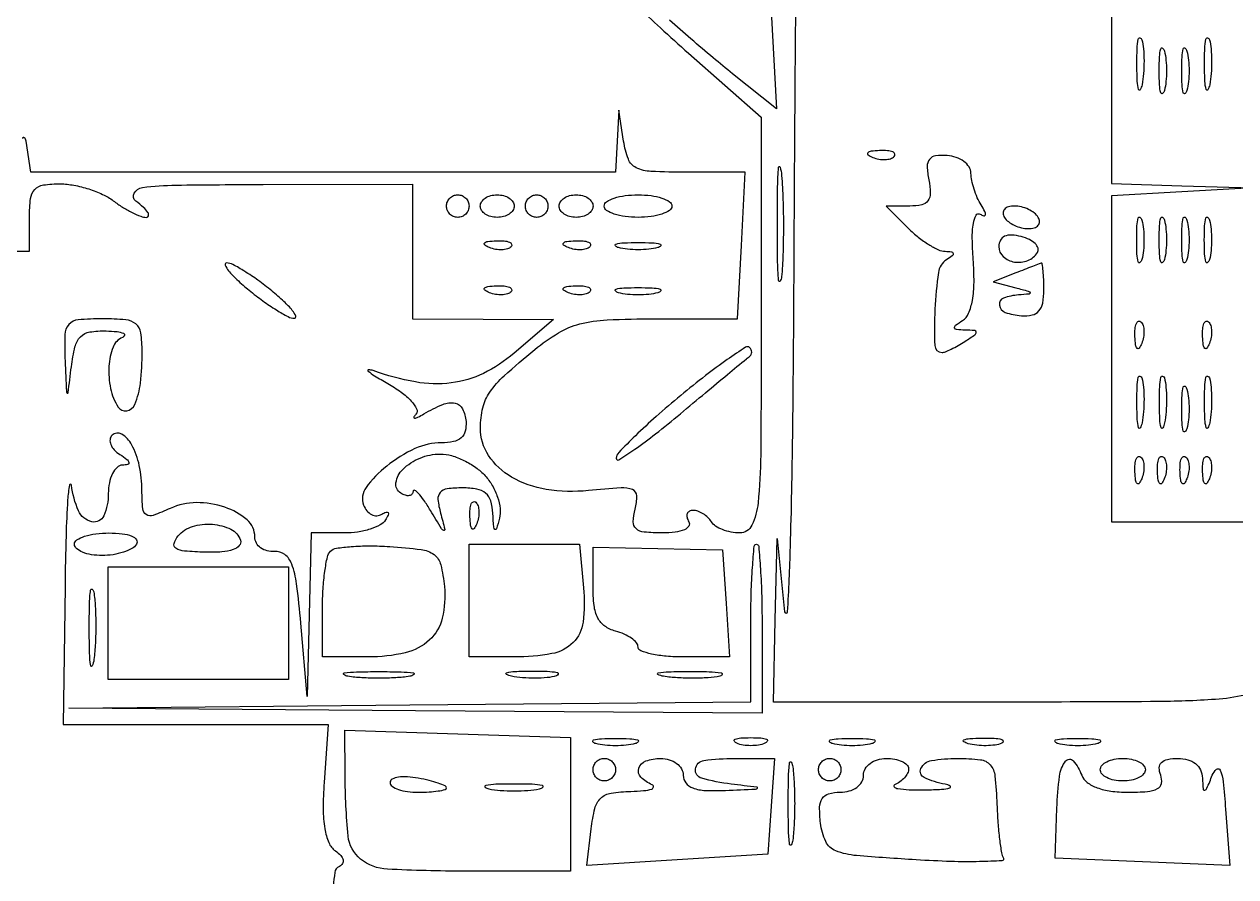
# Model space of a CAD drawing. Extents: x 23 to 255, y 40 to 184.
# Drawn here: x 40.65 to 49.75, y 162.47 to 168.87 of the extents above; entities that cross this region are included whole.
import ezdxf

# ---------------------------------------------------------------- set-up
doc = ezdxf.new("R2010")
doc.units = 0
doc.header["$MEASUREMENT"] = 0

msp = doc.modelspace()

# ---------------------------------------------------------------- linework, layer by layer
for points in [[(207.919475, 175.632891, 0.000007), (191.762556, 175.634099, 0.00002)], [(173.0434, 175.634494, 0.000013), (151.49745, 175.633531)], [(49.932728, 162.472053, 0.000008), (49.952466, 164.319505, 0.000321), (49.97291, 166.358783, 0.000194), (49.994663, 168.777), (50.048921, 175.0797), (50.06606, 167.4516, -0.000547), (50.070594, 163.518264, -0.002902), (50.058222, 161.365297, -0.000864)], [(49.8425, 163.844765, -0.045583), (49.62168, 163.807704, -0.017073), (49.173091, 163.789285, -0.001724), (48.104151, 163.7856), (46.2762, 163.7856), (46.290802, 164.39895), (46.305404, 165.0123), (46.3608, 164.4624, 0.923844), (46.383098, 164.462874, 0.007272), (46.404213, 164.95004, 0.004149), (46.421338, 165.786404, 0.00182), (46.430798, 166.89465, -0.000804), (46.443425, 168.83568, -0.013361), (46.465916, 169.481056, -0.040902)], [(45.252473, 169.015416, 0.010151), (45.429156, 168.844913, 0.006699), (45.63877, 168.655849), (46.185741, 168.175636), (46.185254, 166.615118, -0.001814), (46.181417, 165.640987, -0.023858), (46.161502, 165.28108, -0.083568), (46.114899, 165.112515, -0.291433), (46.023977, 165.0546, -0.047825), (45.958592, 165.060868, -0.046733), (45.895059, 165.079451, -0.050603), (45.842491, 165.106757, -0.109694), (45.8109, 165.1392, 0.064269), (45.784627, 165.171562, 0.051777), (45.749122, 165.198949, 0.053414), (45.710242, 165.217579, 0.085235), (45.674014, 165.2238, 0.117858), (45.64597, 165.217096, 0.186277), (45.629624, 165.198949, 0.154201), (45.62801, 165.17155, 0.076764), (45.6417, 165.1392, -0.289861), (45.641347, 165.106157, -0.149378), (45.608434, 165.078474, -0.071655), (45.539808, 165.060243, -0.029156), (45.443113, 165.0546, -0.022837), (45.306658, 165.060836, -0.158361), (45.245969, 165.086885, -0.228885), (45.224341, 165.137867, -0.05179), (45.239012, 165.233453, 0.067679), (45.251133, 165.333458, 0.303394), (45.219315, 165.379602, 0.111876), (45.132871, 165.393125, 0.007954), (44.888461, 165.372655, -0.063672), (44.572216, 165.381419, -0.093061), (44.3103, 165.474205, -0.116244), (44.13915, 165.636063, -0.148293), (44.077895, 165.84329, -0.055786), (44.095907, 165.994585, -0.094284), (44.147567, 166.110905, -0.058337), (44.256331, 166.234287, -0.010962), (44.484941, 166.430711, -0.036732), (44.663433, 166.556652, -0.072649), (44.823043, 166.623382, -0.051588), (45.028373, 166.653965, -0.011195), (45.387172, 166.662), (46.007963, 166.662), (46.036331, 167.212077), (46.0647, 167.762155), (45.626169, 167.761977, -0.010842), (45.357262, 167.7677, -0.10367), (45.246679, 167.795886, -0.189573), (45.187721, 167.860465, -0.053773), (45.152395, 167.99445), (45.117152, 168.2271), (45.104476, 167.99445), (45.0918, 167.7618), (42.897819, 167.7618), (40.703839, 167.7618), (40.668595, 167.99445, 0.176248), (40.654246, 168.020763, 0.581497), (40.639981, 168.015864, 0.032921)], [(46.260583, 168.971191), (46.299117, 168.237032), (45.970408, 168.500921, -0.005136), (45.824554, 168.620498, -0.003288), (45.657492, 168.762236, -0.003303), (45.495638, 168.903265, -0.006165)], [(40.185, 167.1696), (40.6926, 167.1696), (40.6926, 167.4234, -0.029874), (40.700994, 167.563771, -0.158251), (40.732913, 167.632756, -0.173127), (40.797494, 167.666433, -0.037365), (40.92525, 167.674509, -0.044038), (41.026342, 167.664409, -0.030479), (41.137799, 167.636123, -0.030834), (41.242391, 167.595419, -0.053747), (41.32212, 167.547609, 0.022398), (41.3912, 167.500067, 0.023749), (41.462951, 167.459887, 0.024227), (41.527653, 167.431413, 0.091785), (41.570939, 167.4234, 0.342023), (41.586371, 167.435355, 0.210879), (41.582448, 167.459196, 0.065523), (41.548842, 167.498326, 0.02299), (41.49132, 167.545259, -0.377601), (41.478619, 167.604759, -0.23656), (41.541546, 167.647296, -0.029354), (41.792848, 167.665207, -0.002431), (42.44805, 167.670185), (43.569, 167.673253), (43.569, 167.167626), (43.569, 166.662), (44.09775, 166.659724), (44.6265, 166.657448), (44.3304, 166.403935, -0.063328), (44.099863, 166.252373, -0.083121), (43.858799, 166.180637, -0.075296), (43.589381, 166.187895, -0.042458), (43.2729, 166.272799, 0.079454), (43.238832, 166.279294, 0.702548), (43.235113, 166.269868, 0.044437), (43.283249, 166.23456, 0.0075), (43.381865, 166.176906, -0.028748), (43.483698, 166.111414, -0.049746), (43.558736, 166.044475, -0.070706), (43.598878, 165.986025, -0.309191), (43.593365, 165.946651, 0.067977), (43.578443, 165.924985, 0.566711), (43.58356, 165.916893, 0.111973), (43.607726, 165.922991, 0.015363), (43.6536, 165.948108, -0.033621), (43.794648, 166.018771, -0.145347), (43.8868, 166.028813, -0.237208), (43.943326, 165.986202, -0.096263), (43.969494, 165.890583, -0.07965), (43.963385, 165.817844, -0.154133), (43.933244, 165.768528, -0.130132), (43.875907, 165.740298, -0.04972), (43.786651, 165.7314, 0.108055), (43.586561, 165.687648, 0.060971), (43.374134, 165.556722, 0.065213), (43.218934, 165.395516, 0.256031), (43.201014, 165.263474, 0.078473), (43.225787, 165.22051, 0.106754), (43.260518, 165.192514, 0.124108), (43.299609, 165.183823, 0.132111), (43.337136, 165.195057, -0.041716), (43.369546, 165.211528, -0.356812), (43.384023, 165.207071, -0.260615), (43.385402, 165.189141, -0.030129), (43.365579, 165.152271, -0.134288), (43.325262, 165.114694, -0.044347), (43.249859, 165.083291, -0.040425), (43.156072, 165.061807, -0.03611), (43.056407, 165.0546), (42.8076, 165.0546), (42.792998, 164.44125), (42.778396, 163.8279), (42.729548, 164.3778, 0.009171), (42.69787, 164.672898, 0.056427), (42.661889, 164.8212, 0.140931), (42.609458, 164.892996, 0.186935), (42.53265, 164.91595, -0.079677), (42.4761, 164.920473, -0.097678), (42.42809, 164.9427, -0.109996), (42.396081, 164.978948, -0.126737), (42.3846, 165.023514, 0.217396), (42.325735, 165.152502, 0.09702), (42.160199, 165.247524, 0.083638), (41.945782, 165.282298, 0.105746), (41.7501, 165.239193, -0.019082), (41.621548, 165.186447, -0.232764), (41.570142, 165.191926, -0.235145), (41.543441, 165.235936, -0.019459), (41.537305, 165.373664, 0.050438), (41.517293, 165.561021, 0.072424), (41.459863, 165.717482, 0.131569), (41.385246, 165.796301, 0.347151), (41.313, 165.7878, 0.169686), (41.297952, 165.756588, 0.125728), (41.303227, 165.718351, 0.094362), (41.329099, 165.678463, 0.060905), (41.37185, 165.643496, -0.020154), (41.424419, 165.607205, -0.175945), (41.43966, 165.583837, -0.409422), (41.430413, 165.568672, -0.058507), (41.39055, 165.563495, 0.189774), (41.350159, 165.547018, 0.087009), (41.315864, 165.500452, 0.067455), (41.292595, 165.431737, 0.047987), (41.2848, 165.3507, -0.100557), (41.250929, 165.183988, -0.363594), (41.161565, 165.138318, -0.236141), (41.061255, 165.220906, -0.073818), (41.007599, 165.41415, 0.854589), (40.993549, 165.414614, 0.031761), (40.979524, 165.303906, 0.009002), (40.967467, 165.033188, 0.00336), (40.959939, 164.65275), (40.9464, 163.6164), (41.94045, 163.616453), (42.9345, 163.616505), (42.904466, 163.182786, 0.017171), (42.897507, 162.982899, 0.040913), (42.909569, 162.83489, 0.057921), (42.939482, 162.730396, 0.142141), (42.989066, 162.668693, -0.050905), (43.028767, 162.634346, -0.1264), (43.047202, 162.60095, -0.20455), (43.04295, 162.572933, -0.15524), (43.0191, 162.552489, 0.265739), (42.984469, 162.507001, 0.012423), (42.963161, 162.307473, 0.016871)]]:
    msp.add_lwpolyline(points, format="xyb")
msp.add_lwpolyline([(49.8294, 170.1306), (49.3218, 170.1306), (48.8142, 170.1306), (48.8142, 168.9039), (48.8142, 167.6772), (49.34295, 167.660899), (49.8717, 167.644599), (49.34295, 167.614562), (48.8142, 167.584526), (48.8142, 166.361863), (48.8142, 165.1392), (49.3218, 165.1392), (49.8294, 165.1392)])
for points in [[(49.043234, 168.418436, -0.082665), (49.029372, 168.381035, -0.67161), (49.016748, 168.38271, -0.053901), (49.007497, 168.444615, -0.008901), (49.004735, 168.5655, -0.009782), (49.006502, 168.687191, -0.038992), (49.014838, 168.761295, -0.417468), (49.027712, 168.769912, -0.285845), (49.041527, 168.756836, -0.041951), (49.053701, 168.686835, -0.020826), (49.05791, 168.596768, -0.020511), (49.054516, 168.502451, -0.028254)], [(49.550834, 168.418436, -0.082665), (49.536972, 168.381035, -0.67161), (49.524348, 168.38271, -0.053901), (49.515097, 168.444615, -0.008901), (49.512335, 168.5655, -0.009782), (49.514102, 168.687191, -0.038992), (49.522438, 168.761295, -0.417468), (49.535312, 168.769912, -0.285845), (49.549127, 168.756836, -0.041951), (49.561301, 168.686835, -0.020826), (49.56551, 168.596768, -0.020511), (49.562116, 168.502451, -0.028254)], [(49.210917, 168.37515, -0.161593), (49.196678, 168.353227, -0.542911), (49.183592, 168.357569, -0.052887), (49.174572, 168.417282, -0.011065), (49.172227, 168.5232, -0.011065), (49.174572, 168.629118, -0.052887), (49.183592, 168.688831, -0.542911), (49.196678, 168.693173, -0.161593), (49.210917, 168.67125, -0.039571), (49.222948, 168.603801, -0.024357), (49.226876, 168.5232, -0.024357), (49.222948, 168.442599, -0.039571)], [(49.380117, 168.37515, -0.161593), (49.365878, 168.353227, -0.542911), (49.352792, 168.357569, -0.052887), (49.343772, 168.417282, -0.011065), (49.341427, 168.5232, -0.011065), (49.343772, 168.629118, -0.052887), (49.352792, 168.688831, -0.542911), (49.365878, 168.693173, -0.161593), (49.380117, 168.67125, -0.039571), (49.392148, 168.603801, -0.024357), (49.396076, 168.5232, -0.024357), (49.392148, 168.442599, -0.039571)], [(47.021738, 167.873209, 0.051402), (47.068003, 167.860008, 0.05415), (47.115172, 167.856842, 0.060344), (47.156229, 167.863539, 0.126455), (47.183888, 167.879888, 0.296942), (47.187797, 167.898403, 0.208169), (47.172354, 167.914024, 0.077125), (47.131747, 167.923391, 0.028489), (47.07285, 167.924321, 0.018894), (47.009711, 167.919326, 0.168741), (46.985028, 167.90737, 0.470617), (46.986487, 167.891952, 0.054073)], [(47.442803, 167.704283, -0.039734), (47.453735, 167.60481, -0.165173), (47.436296, 167.547902, -0.185986), (47.389434, 167.517315, -0.052676), (47.301262, 167.508), (47.1222, 167.508), (47.2914, 167.3388, 0.027978), (47.363946, 167.273948, 0.029621), (47.441962, 167.218922, 0.030993), (47.514341, 167.180027, 0.105105), (47.56635, 167.168305, -0.028182), (47.613511, 167.165064, -0.337824), (47.625726, 167.153064, -0.270108), (47.618511, 167.135255, -0.021671), (47.575466, 167.104855, 0.219271), (47.514739, 167.00959, 0.021898), (47.489267, 166.733542, 0.02036), (47.48722, 166.460913, 0.412809), (47.541907, 166.409495, 0.089832), (47.567053, 166.414792, 0.015786), (47.611384, 166.434501, 0.016665), (47.662472, 166.461308, 0.014293), (47.7144, 166.4928, 0.007698), (47.789117, 166.542733, 0.246379), (47.799, 166.561573, 0.392993), (47.787462, 166.573985, 0.013145), (47.7144, 166.5774, -0.019028), (47.651819, 166.581063, -0.317393), (47.63689, 166.593926, -0.30335), (47.643692, 166.612905, -0.018063), (47.696471, 166.649129, 0.154236), (47.741779, 166.702991, 0.055423), (47.770047, 166.800353, 0.041464), (47.782087, 166.935347, 0.020286), (47.776125, 167.108112, -0.015642), (47.769241, 167.265254, -0.041253), (47.77711, 167.377553, -0.083485), (47.797479, 167.439222, -0.434269), (47.828275, 167.447607, 0.070591), (47.856589, 167.435212, 0.464068), (47.867786, 167.442829, 0.147628), (47.86297, 167.468054, 0.019243), (47.835457, 167.516079, -0.036638), (47.806841, 167.570316, -0.025449), (47.782337, 167.635151, -0.025763), (47.765114, 167.700165, -0.047224), (47.758936, 167.754577, 0.139537), (47.744701, 167.801262, 0.089312), (47.705742, 167.842964, 0.076819), (47.648328, 167.873434, 0.065051), (47.580991, 167.88741, 0.050607), (47.493386, 167.885098, 0.201887), (47.447907, 167.858698, 0.174252), (47.431088, 167.804594, 0.036326)], [(46.33802, 166.976697, -0.131812), (46.326439, 166.945191, -0.702197), (46.315374, 166.948229, -0.016184), (46.308021, 167.107686, -0.003584), (46.306229, 167.3811, -0.003413), (46.308259, 167.653797, -0.018965), (46.315899, 167.800045, -0.826233), (46.326764, 167.801131, -0.052772), (46.338489, 167.738097, -0.012009), (46.34834, 167.557288, -0.007758), (46.351465, 167.34762, -0.007799), (46.348138, 167.142459, -0.014578)], [(43.992, 167.508, -0.099038), (43.985541, 167.475713, -0.097945), (43.967149, 167.448251, -0.097945), (43.939687, 167.429859, -0.099038), (43.9074, 167.4234, -0.099038), (43.875113, 167.429859, -0.097945), (43.847651, 167.448251, -0.097945), (43.829259, 167.475713, -0.099038), (43.8228, 167.508, -0.099038), (43.829259, 167.540287, -0.097945), (43.847651, 167.567749, -0.097945), (43.875113, 167.586141, -0.099038), (43.9074, 167.5926, -0.099038), (43.939687, 167.586141, -0.097945), (43.967149, 167.567749, -0.097945), (43.985541, 167.540287, -0.099038)], [(44.3304, 167.508, -0.148195), (44.320623, 167.475737, -0.098894), (44.293123, 167.448251, -0.082425), (44.252014, 167.429719, -0.064853), (44.2035, 167.4234, -0.064853), (44.154986, 167.429719, -0.082425), (44.113877, 167.448251, -0.098894), (44.086377, 167.475737, -0.148195), (44.0766, 167.508, -0.148195), (44.086377, 167.540263, -0.098894), (44.113877, 167.567749, -0.082425), (44.154986, 167.586281, -0.064853), (44.2035, 167.5926, -0.064853), (44.252014, 167.586281, -0.082425), (44.293123, 167.567749, -0.098894), (44.320623, 167.540263, -0.148195)], [(44.5842, 167.508, -0.099038), (44.577741, 167.475713, -0.097945), (44.559349, 167.448251, -0.097945), (44.531887, 167.429859, -0.099038), (44.4996, 167.4234, -0.099038), (44.467313, 167.429859, -0.097945), (44.439851, 167.448251, -0.097945), (44.421459, 167.475713, -0.099038), (44.415, 167.508, -0.099038), (44.421459, 167.540287, -0.097945), (44.439851, 167.567749, -0.097945), (44.467313, 167.586141, -0.099038), (44.4996, 167.5926, -0.099038), (44.531887, 167.586141, -0.097945), (44.559349, 167.567749, -0.097945), (44.577741, 167.540287, -0.099038)], [(44.9226, 167.508, -0.148195), (44.912823, 167.475737, -0.098894), (44.885323, 167.448251, -0.082425), (44.844214, 167.429719, -0.064853), (44.7957, 167.4234, -0.064853), (44.747186, 167.429719, -0.082425), (44.706077, 167.448251, -0.098894), (44.678577, 167.475737, -0.148195), (44.6688, 167.508, -0.148195), (44.678577, 167.540263, -0.098894), (44.706077, 167.567749, -0.082425), (44.747186, 167.586281, -0.064853), (44.7957, 167.5926, -0.064853), (44.844214, 167.586281, -0.082425), (44.885323, 167.567749, -0.098894), (44.912823, 167.540263, -0.148195)], [(45.5148, 167.508, -0.254951), (45.497071, 167.475491, -0.06271), (45.440246, 167.448251, -0.048861), (45.358227, 167.429556, -0.031626), (45.261, 167.4234, -0.031626), (45.163773, 167.429556, -0.048861), (45.081754, 167.448251, -0.06271), (45.024929, 167.475491, -0.254951), (45.0072, 167.508, -0.254951), (45.024929, 167.540509, -0.06271), (45.081754, 167.567749, -0.048861), (45.163773, 167.586444, -0.031626), (45.261, 167.5926, -0.031626), (45.358227, 167.586444, -0.048861), (45.440246, 167.567749, -0.06271), (45.497071, 167.540509, -0.254951)], [(48.0105, 167.4234, 0.091204), (48.039811, 167.391006, 0.053126), (48.084704, 167.363651, 0.050746), (48.137266, 167.345075, 0.059645), (48.189686, 167.3388, 0.069308), (48.234405, 167.345029, 0.14379), (48.26395, 167.363651, 0.190139), (48.273933, 167.39126, 0.131946), (48.2643, 167.4234, 0.091204), (48.234989, 167.455794, 0.053126), (48.190096, 167.483149, 0.050746), (48.137534, 167.501725, 0.059645), (48.085114, 167.508, 0.069308), (48.040395, 167.501771, 0.14379), (48.01085, 167.483149, 0.190139), (48.000867, 167.45554, 0.131946)], [(49.041717, 167.10615, -0.161593), (49.027478, 167.084227, -0.542911), (49.014392, 167.088569, -0.052887), (49.005372, 167.148282, -0.011065), (49.003027, 167.2542, -0.011065), (49.005372, 167.360118, -0.052887), (49.014392, 167.419831, -0.542911), (49.027478, 167.424173, -0.161593), (49.041717, 167.40225, -0.039571), (49.053748, 167.334801, -0.024357), (49.057676, 167.2542, -0.024357), (49.053748, 167.173599, -0.039571)], [(49.210917, 167.10615, -0.161593), (49.196678, 167.084227, -0.542911), (49.183592, 167.088569, -0.052887), (49.174572, 167.148282, -0.011065), (49.172227, 167.2542, -0.011065), (49.174572, 167.360118, -0.052887), (49.183592, 167.419831, -0.542911), (49.196678, 167.424173, -0.161593), (49.210917, 167.40225, -0.039571), (49.222948, 167.334801, -0.024357), (49.226876, 167.2542, -0.024357), (49.222948, 167.173599, -0.039571)], [(49.380117, 167.10615, -0.161593), (49.365878, 167.084227, -0.542911), (49.352792, 167.088569, -0.052887), (49.343772, 167.148282, -0.011065), (49.341427, 167.2542, -0.011065), (49.343772, 167.360118, -0.052887), (49.352792, 167.419831, -0.542911), (49.365878, 167.424173, -0.161593), (49.380117, 167.40225, -0.039571), (49.392148, 167.334801, -0.024357), (49.396076, 167.2542, -0.024357), (49.392148, 167.173599, -0.039571)], [(49.549317, 167.10615, -0.161593), (49.535078, 167.084227, -0.542911), (49.521992, 167.088569, -0.052887), (49.512972, 167.148282, -0.011065), (49.510627, 167.2542, -0.011065), (49.512972, 167.360118, -0.052887), (49.521992, 167.419831, -0.542911), (49.535078, 167.424173, -0.161593), (49.549317, 167.40225, -0.039571), (49.561348, 167.334801, -0.024357), (49.565276, 167.2542, -0.024357), (49.561348, 167.173599, -0.039571)], [(44.307488, 167.203088, -0.126455), (44.279829, 167.186739, -0.060344), (44.238772, 167.180042, -0.05415), (44.191603, 167.183208, -0.051402), (44.145338, 167.196409, -0.054073), (44.110087, 167.215152, -0.470617), (44.108628, 167.23057, -0.168741), (44.133311, 167.242526, -0.018894), (44.19645, 167.247521, -0.028489), (44.255347, 167.246591, -0.077125), (44.295954, 167.237224, -0.208169), (44.311397, 167.221603, -0.296942)], [(44.899688, 167.203088, -0.126455), (44.872029, 167.186739, -0.060344), (44.830972, 167.180042, -0.05415), (44.783803, 167.183208, -0.051402), (44.737538, 167.196409, -0.054073), (44.702287, 167.215152, -0.470617), (44.700828, 167.23057, -0.168741), (44.725511, 167.242526, -0.018894), (44.78865, 167.247521, -0.028489), (44.847547, 167.246591, -0.077125), (44.888154, 167.237224, -0.208169), (44.903597, 167.221603, -0.296942)], [(45.40905, 167.195883, -0.039571), (45.341601, 167.183852, -0.024357), (45.261, 167.179924, -0.024357), (45.180399, 167.183852, -0.039571), (45.11295, 167.195883, -0.161593), (45.091027, 167.210122, -0.542911), (45.095369, 167.223208, -0.052887), (45.155082, 167.232228, -0.011065), (45.261, 167.234573, -0.011065), (45.366918, 167.232228, -0.052887), (45.426631, 167.223208, -0.542911), (45.430973, 167.210122, -0.161593)], [(47.9682, 167.20398, 0.209732), (48.001291, 167.12856, 0.149439), (48.085577, 167.088139, 0.132449), (48.186113, 167.099536, 0.161631), (48.258356, 167.159982, 0.21724), (48.262405, 167.192015, 0.124503), (48.241661, 167.225862, 0.082294), (48.197523, 167.256647, 0.047293), (48.136448, 167.278962, 0.04857), (48.063944, 167.290567, 0.120805), (48.011437, 167.281077, 0.169002), (47.979855, 167.251414, 0.121055)], [(42.3423, 166.876122, 0.014467), (42.445674, 166.796273, 0.017991), (42.546397, 166.728426, 0.016455), (42.633605, 166.678041, 0.115512), (42.6807, 166.665463, 0.545228), (42.691842, 166.681629, 0.073663), (42.665895, 166.724722, 0.034043), (42.603183, 166.791089, 0.014756), (42.5115, 166.870878, 0.014467), (42.408126, 166.950727, 0.017991), (42.307403, 167.018574, 0.016455), (42.220195, 167.068959, 0.115512), (42.1731, 167.081537, 0.545228), (42.161958, 167.065371, 0.073663), (42.187905, 167.022278, 0.034043), (42.250617, 166.955911, 0.014756)], [(48.0951, 167.005857), (47.9259, 166.938607), (48.0951, 166.894717, -0.004261), (48.18949, 166.869373, -0.235403), (48.202737, 166.85744, -0.498959), (48.196633, 166.847495, -0.007132), (48.11625, 166.841014, 0.073505), (48.003661, 166.816671, 0.349827), (47.972192, 166.763942, 0.283519), (48.016342, 166.710175, 0.063979), (48.1374, 166.685261, 0.070308), (48.217837, 166.690513, 0.163099), (48.269406, 166.720654, 0.136647), (48.29794, 166.780195, 0.043849), (48.3066, 166.878758, 0.009634), (48.305084, 166.95743, 0.016669), (48.300387, 167.02267, 0.011178), (48.293852, 167.073628, 0.451063), (48.28545, 167.079054, 0.022305), (48.270955, 167.074272, 0.000959), (48.22081, 167.0551, 0.001637), (48.161458, 167.032053, 0.001165)], [(44.307488, 166.864688, -0.126455), (44.279829, 166.848339, -0.060344), (44.238772, 166.841642, -0.05415), (44.191603, 166.844808, -0.051402), (44.145338, 166.858009, -0.054073), (44.110087, 166.876752, -0.470617), (44.108628, 166.89217, -0.168741), (44.133311, 166.904126, -0.018894), (44.19645, 166.909121, -0.028489), (44.255347, 166.908191, -0.077125), (44.295954, 166.898824, -0.208169), (44.311397, 166.883203, -0.296942)], [(44.899688, 166.864688, -0.126455), (44.872029, 166.848339, -0.060344), (44.830972, 166.841642, -0.05415), (44.783803, 166.844808, -0.051402), (44.737538, 166.858009, -0.054073), (44.702287, 166.876752, -0.470617), (44.700828, 166.89217, -0.168741), (44.725511, 166.904126, -0.018894), (44.78865, 166.909121, -0.028489), (44.847547, 166.908191, -0.077125), (44.888154, 166.898824, -0.208169), (44.903597, 166.883203, -0.296942)], [(45.40905, 166.857483, -0.039571), (45.341601, 166.845452, -0.024357), (45.261, 166.841524, -0.024357), (45.180399, 166.845452, -0.039571), (45.11295, 166.857483, -0.161593), (45.091027, 166.871722, -0.542911), (45.095369, 166.884808, -0.052887), (45.155082, 166.893828, -0.011065), (45.261, 166.896173, -0.011065), (45.366918, 166.893828, -0.052887), (45.426631, 166.884808, -0.542911), (45.430973, 166.871722, -0.161593)], [(40.959939, 166.34475, 0.000452), (40.969808, 166.118305, 0.202828), (40.97617, 166.104954, 0.602997), (40.983145, 166.107574, 0.000683), (41.007599, 166.30245, -0.028136), (41.034763, 166.451961, -0.134926), (41.076223, 166.527098, -0.162359), (41.145788, 166.563, -0.046009), (41.26901, 166.570721, -0.017816), (41.350244, 166.565433, -0.071389), (41.39847, 166.553469, -0.391037), (41.405809, 166.537863, -0.223971), (41.39055, 166.521371, 0.209934), (41.320161, 166.449274, 0.074902), (41.289503, 166.305455, 0.067416), (41.301836, 166.139381, 0.089291), (41.358922, 165.999257, 0.305946), (41.423202, 165.971164, 0.250334), (41.483183, 166.018917, 0.074749), (41.525709, 166.179671, 0.027356), (41.5386, 166.415119, 0.034397), (41.528827, 166.557009, 0.186691), (41.492083, 166.623216, 0.153625), (41.415737, 166.65461, 0.02132), (41.2425, 166.662, 0.020983), (41.058469, 166.654274, 0.192125), (40.988216, 166.619156, 0.177062), (40.958347, 166.543748, 0.017326)], [(49.041191, 166.476937, -0.054073), (49.022448, 166.441687, -0.470617), (49.00703, 166.440228, -0.168741), (48.995074, 166.464911, -0.018894), (48.990079, 166.52805, -0.028489), (48.991009, 166.586947, -0.077125), (49.000376, 166.627554, -0.208169), (49.015997, 166.642997, -0.296942), (49.034513, 166.639087, -0.126455), (49.050861, 166.611429, -0.060344), (49.057558, 166.570372, -0.05415), (49.054392, 166.523203, -0.051402)], [(49.548791, 166.476937, -0.054073), (49.530048, 166.441687, -0.470617), (49.51463, 166.440228, -0.168741), (49.502674, 166.464911, -0.018894), (49.497679, 166.52805, -0.028489), (49.498609, 166.586947, -0.077125), (49.507976, 166.627554, -0.208169), (49.523597, 166.642997, -0.296942), (49.542113, 166.639087, -0.126455), (49.558461, 166.611429, -0.060344), (49.565158, 166.570372, -0.05415), (49.561992, 166.523203, -0.051402)], [(45.580779, 166.086278, 0.008033), (45.396821, 165.928742, 0.011842), (45.240928, 165.784114, 0.007206), (45.116217, 165.659247, 0.177814), (45.096707, 165.615373, 0.61119), (45.115842, 165.603902, 0.012214), (45.236136, 165.68299, 0.014901), (45.391914, 165.797965, 0.007905), (45.57825, 165.949089, -0.000416), (45.767223, 166.107103, -0.000627), (45.93216, 166.244435, -0.000238), (46.074226, 166.362308, -0.014917), (46.09995, 166.382366, 0.125969), (46.110446, 166.395142, 0.119201), (46.113792, 166.411665, 0.105661), (46.109275, 166.429503, 0.081898), (46.097572, 166.445828, 0.355555), (46.067999, 166.44886, 0.006699), (45.930242, 166.355732, 0.013085), (45.767198, 166.235846, 0.00798)], [(49.043234, 165.880436, -0.082665), (49.029372, 165.843035, -0.67161), (49.016748, 165.84471, -0.053901), (49.007497, 165.906615, -0.008901), (49.004735, 166.0275, -0.009782), (49.006502, 166.149191, -0.038992), (49.014838, 166.223295, -0.417468), (49.027712, 166.231912, -0.285845), (49.041527, 166.218836, -0.041951), (49.053701, 166.148835, -0.020826), (49.05791, 166.058768, -0.020511), (49.054516, 165.964451, -0.028254)], [(49.212434, 165.880436, -0.082665), (49.198572, 165.843035, -0.67161), (49.185948, 165.84471, -0.053901), (49.176697, 165.906615, -0.008901), (49.173935, 166.0275, -0.009782), (49.175702, 166.149191, -0.038992), (49.184038, 166.223295, -0.417468), (49.196912, 166.231912, -0.285845), (49.210727, 166.218836, -0.041951), (49.222901, 166.148835, -0.020826), (49.22711, 166.058768, -0.020511), (49.223716, 165.964451, -0.028254)], [(49.550834, 165.880436, -0.082665), (49.536972, 165.843035, -0.67161), (49.524348, 165.84471, -0.053901), (49.515097, 165.906615, -0.008901), (49.512335, 166.0275, -0.009782), (49.514102, 166.149191, -0.038992), (49.522438, 166.223295, -0.417468), (49.535312, 166.231912, -0.285845), (49.549127, 166.218836, -0.041951), (49.561301, 166.148835, -0.020826), (49.56551, 166.058768, -0.020511), (49.562116, 165.964451, -0.028254)], [(49.380117, 165.83715, -0.161593), (49.365878, 165.815227, -0.542911), (49.352792, 165.819569, -0.052887), (49.343772, 165.879282, -0.011065), (49.341427, 165.9852, -0.011065), (49.343772, 166.091118, -0.052887), (49.352792, 166.150831, -0.542911), (49.365878, 166.155173, -0.161593), (49.380117, 166.13325, -0.039571), (49.392148, 166.065801, -0.024357), (49.396076, 165.9852, -0.024357), (49.392148, 165.904599, -0.039571)], [(44.113203, 165.483895, -0.054333), (44.166643, 165.410138, -0.047953), (44.205603, 165.323504, -0.050688), (44.225305, 165.237614, -0.094577), (44.220729, 165.166645, -0.007434), (44.198276, 165.084832, -0.518985), (44.186815, 165.080898, -0.222454), (44.177293, 165.098075, -0.004231), (44.171014, 165.20265, 0.0609), (44.154874, 165.294923, 0.145568), (44.116921, 165.352359, 0.130483), (44.050591, 165.383447, 0.044724), (43.943999, 165.393, 0.030257), (43.827818, 165.385963, 0.185488), (43.775741, 165.358332, 0.208876), (43.759043, 165.305176, 0.039246), (43.778328, 165.20265, -0.003365), (43.810193, 165.081723, -0.577042), (43.802358, 165.07405, -0.189737), (43.78571, 165.086621, -0.001685), (43.702427, 165.2238, 0.014353), (43.653208, 165.300424, 0.03491), (43.611548, 165.353067, 0.087938), (43.584369, 165.373992, 0.54881), (43.571998, 165.366857, -0.168548), (43.563509, 165.345462, -0.179823), (43.543823, 165.334624, -0.118167), (43.514497, 165.337206, -0.057691), (43.480292, 165.353239, -0.301267), (43.443961, 165.432043, -0.161054), (43.494858, 165.531592, -0.098654), (43.624428, 165.616879, -0.096666), (43.777747, 165.6468, -0.071189), (43.8605, 165.634958, -0.041975), (43.953849, 165.598947, -0.041082), (44.042936, 165.546245, -0.054784)], [(49.041191, 165.461738, -0.054073), (49.022448, 165.426487, -0.470617), (49.00703, 165.425028, -0.168741), (48.995074, 165.449711, -0.018894), (48.990079, 165.51285, -0.028489), (48.991009, 165.571747, -0.077125), (49.000376, 165.612354, -0.208169), (49.015997, 165.627797, -0.296942), (49.034513, 165.623887, -0.126455), (49.050861, 165.596229, -0.060344), (49.057558, 165.555172, -0.05415), (49.054392, 165.508003, -0.051402)], [(49.210391, 165.461738, -0.054073), (49.191648, 165.426487, -0.470617), (49.17623, 165.425028, -0.168741), (49.164274, 165.449711, -0.018894), (49.159279, 165.51285, -0.028489), (49.160209, 165.571747, -0.077125), (49.169576, 165.612354, -0.208169), (49.185197, 165.627797, -0.296942), (49.203713, 165.623887, -0.126455), (49.220061, 165.596229, -0.060344), (49.226758, 165.555172, -0.05415), (49.223592, 165.508003, -0.051402)], [(49.379591, 165.461738, -0.054073), (49.360848, 165.426487, -0.470617), (49.34543, 165.425028, -0.168741), (49.333474, 165.449711, -0.018894), (49.328479, 165.51285, -0.028489), (49.329409, 165.571747, -0.077125), (49.338776, 165.612354, -0.208169), (49.354397, 165.627797, -0.296942), (49.372913, 165.623887, -0.126455), (49.389261, 165.596229, -0.060344), (49.395958, 165.555172, -0.05415), (49.392792, 165.508003, -0.051402)], [(49.548791, 165.461738, -0.054073), (49.530048, 165.426487, -0.470617), (49.51463, 165.425028, -0.168741), (49.502674, 165.449711, -0.018894), (49.497679, 165.51285, -0.028489), (49.498609, 165.571747, -0.077125), (49.507976, 165.612354, -0.208169), (49.523597, 165.627797, -0.296942), (49.542113, 165.623887, -0.126455), (49.558461, 165.596229, -0.060344), (49.565158, 165.555172, -0.05415), (49.561992, 165.508003, -0.051402)], [(44.049791, 165.123337, -0.054073), (44.031048, 165.088087, -0.470617), (44.01563, 165.086628, -0.168741), (44.003674, 165.111311, -0.018894), (43.998679, 165.17445, -0.028489), (43.999609, 165.233347, -0.077125), (44.008976, 165.273954, -0.208169), (44.024597, 165.289397, -0.296942), (44.043113, 165.285487, -0.126455), (44.059461, 165.257829, -0.060344), (44.066158, 165.216772, -0.05415), (44.062992, 165.169603, -0.051402)], [(41.4963, 164.97, -0.130646), (41.461896, 164.937471, -0.045439), (41.398712, 164.910251, -0.041396), (41.320388, 164.891647, -0.037634), (41.237507, 164.8854, -0.039081), (41.158431, 164.89159, -0.058208), (41.091661, 164.910251, -0.076538), (41.046175, 164.937616, -0.222681), (41.031, 164.97, -0.257909), (41.048971, 165.002523, -0.061379), (41.10702, 165.029749, -0.048032), (41.19065, 165.048447, -0.031003), (41.289793, 165.0546, -0.027979), (41.390017, 165.048987, -0.069343), (41.461105, 165.030809, -0.145541), (41.495466, 165.003144, -0.297719)], [(42.276523, 164.999402, -0.268784), (42.268102, 164.959366, -0.129176), (42.222727, 164.929548, -0.065001), (42.13677, 164.912602, -0.023295), (42.011674, 164.91032, -0.013104), (41.856709, 164.918781, -0.116803), (41.792217, 164.939675, -0.345496), (41.778541, 164.97605, -0.097062), (41.809622, 165.033051, -0.148337), (41.915867, 165.103199, -0.090487), (42.06651, 165.119614, -0.096814), (42.204647, 165.08213, -0.201399)], [(46.1916, 164.3355), (46.1916, 163.701), (43.59015, 163.720862), (40.9887, 163.740724), (43.54785, 163.764403), (46.107, 163.788081), (46.107, 164.37904, -0.006711), (46.110042, 164.605634, -0.011154), (46.119426, 164.796406, -0.004905), (46.1323, 164.954482, -0.387783), (46.1493, 164.97, -0.389919), (46.166327, 164.954341, -0.004272), (46.179174, 164.783616, -0.010392), (46.188559, 164.578789, -0.00625)], [(43.807058, 164.652115, -0.081325), (43.791413, 164.416217, -0.149951), (43.695717, 164.251459, -0.131425), (43.513173, 164.155131, -0.05611), (43.236643, 164.124), (42.8922, 164.124), (42.8922, 164.4906, -0.015216), (42.896608, 164.635398, -0.019868), (42.909913, 164.767224, -0.017827), (42.928938, 164.874216, -0.144435), (42.9525, 164.9175, -0.159526), (42.99642, 164.939755, -0.018359), (43.107843, 164.952729, -0.020645), (43.24524, 164.957941, -0.015451), (43.39665, 164.95275, -0.014695), (43.632357, 164.930396, -0.127759), (43.729385, 164.891858, -0.177792), (43.779661, 164.816223, -0.034685)], [(44.851367, 164.64348, -0.05426), (44.847936, 164.386276, -0.166935), (44.77287, 164.231892, -0.153925), (44.613978, 164.148775, -0.044154), (44.333971, 164.124), (43.992, 164.124), (43.992, 164.547), (43.992, 164.97), (44.406114, 164.97), (44.820228, 164.97)], [(45.921285, 164.52585), (45.947071, 164.124), (45.604035, 164.124, -0.020529), (45.472555, 164.129401, -0.033112), (45.361767, 164.145953, -0.035884), (45.281151, 164.16968, -0.31285), (45.261, 164.198733, 0.181596), (45.24905, 164.230552, 0.059916), (45.211298, 164.264511, 0.050447), (45.15656, 164.295276, 0.038887), (45.0918, 164.317713, -0.090144), (45.011146, 164.355249, -0.12332), (44.95914, 164.415752, -0.087553), (44.930977, 164.510145, -0.028831), (44.9226, 164.655297), (44.9226, 164.948634), (45.40905, 164.938167), (45.8955, 164.9277)], [(41.176912, 164.104365, -0.069146), (41.164183, 164.056757, -0.756877), (41.152481, 164.058219, -0.031761), (41.144122, 164.153843, -0.005499), (41.141815, 164.3355, -0.005888), (41.143653, 164.51788, -0.025342), (41.151515, 164.626097, -0.556092), (41.163467, 164.631615, -0.212532), (41.176049, 164.611965, -0.024559), (41.187092, 164.503639, -0.012695), (41.19078, 164.367514, -0.01259), (41.187482, 164.22707, -0.018638)], [(43.54785, 163.978805, -0.023547), (43.441912, 163.967827, -0.014044), (43.3152, 163.964267, -0.014044), (43.188488, 163.967827, -0.023547), (43.08255, 163.978805, -0.124239), (43.05189, 163.991679, -0.664672), (43.054923, 164.003696, -0.03126), (43.148486, 164.011936, -0.006336), (43.3152, 164.014048, -0.006336), (43.481914, 164.011936, -0.03126), (43.575477, 164.003696, -0.664672), (43.57851, 163.991679, -0.124239)], [(44.648636, 163.981273, -0.041951), (44.578635, 163.969099, -0.020826), (44.488568, 163.96489, -0.020511), (44.394251, 163.968284, -0.028254), (44.310236, 163.979566, -0.082665), (44.272835, 163.993428, -0.67161), (44.27451, 164.006052, -0.053901), (44.336415, 164.015303, -0.008901), (44.4573, 164.018065, -0.009782), (44.578991, 164.016298, -0.038992), (44.653095, 164.007962, -0.417468), (44.661712, 163.995088, -0.285845)], [(45.875513, 163.979847, -0.031163), (45.786325, 163.968338, -0.015827), (45.673217, 163.964448, -0.015659), (45.555847, 163.967804, -0.022548), (45.452513, 163.978693, -0.075924), (45.410042, 163.991907, -0.720633), (45.411639, 164.004002, -0.040183), (45.490411, 164.012727, -0.006817), (45.6417, 164.015203, -0.00738), (45.793733, 164.013374, -0.030832), (45.88487, 164.005294, -0.49082), (45.891751, 163.992939, -0.248898)], [(44.7534, 163.018581), (44.7534, 162.5166), (43.959567, 162.5166, -0.01241), (43.37918, 162.531007, -0.157795), (43.177804, 162.607414, -0.202913), (43.084802, 162.779796, -0.022605), (43.062371, 163.2357), (43.061031, 163.5741), (43.907216, 163.547331), (44.7534, 163.520563)], [(45.23985, 163.473483, -0.039571), (45.172401, 163.461452, -0.024357), (45.0918, 163.457524, -0.024357), (45.011199, 163.461452, -0.039571), (44.94375, 163.473483, -0.161593), (44.921827, 163.487722, -0.542911), (44.926169, 163.500808, -0.052887), (44.985882, 163.509828, -0.011065), (45.0918, 163.512173, -0.011065), (45.197718, 163.509828, -0.052887), (45.257431, 163.500808, -0.542911), (45.261773, 163.487722, -0.161593)], [(46.21275, 163.475771, -0.057986), (46.164527, 163.462545, -0.037979), (46.107, 163.458169, -0.037979), (46.049473, 163.462545, -0.057986), (46.00125, 163.475771, -0.174857), (45.983536, 163.491615, -0.447206), (45.988692, 163.505907, -0.078554), (46.031584, 163.515803, -0.017491), (46.107, 163.518442, -0.017491), (46.182416, 163.515803, -0.078554), (46.225308, 163.505907, -0.447206), (46.230464, 163.491615, -0.174857)], [(47.01645, 163.473483, -0.039571), (46.949001, 163.461452, -0.024357), (46.8684, 163.457524, -0.024357), (46.787799, 163.461452, -0.039571), (46.72035, 163.473483, -0.161593), (46.698427, 163.487722, -0.542911), (46.702769, 163.500808, -0.052887), (46.762482, 163.509828, -0.011065), (46.8684, 163.512173, -0.011065), (46.974318, 163.509828, -0.052887), (47.034031, 163.500808, -0.542911), (47.038373, 163.487722, -0.161593)], [(47.99096, 163.476308, -0.06278), (47.940374, 163.462901, -0.030339), (47.873449, 163.458006, -0.029507), (47.802099, 163.461337, -0.037336), (47.73716, 163.473173, -0.087174), (47.704532, 163.488091, -0.597527), (47.706016, 163.501637, -0.080377), (47.75093, 163.511872, -0.012823), (47.8413, 163.515307, -0.014395), (47.932678, 163.513805, -0.052471), (47.989955, 163.505144, -0.333666), (48.000856, 163.491435, -0.31318)], [(48.70845, 163.473483, -0.039571), (48.641001, 163.461452, -0.024357), (48.5604, 163.457524, -0.024357), (48.479799, 163.461452, -0.039571), (48.41235, 163.473483, -0.161593), (48.390427, 163.487722, -0.542911), (48.394769, 163.500808, -0.052887), (48.454482, 163.509828, -0.011065), (48.5604, 163.512173, -0.011065), (48.666318, 163.509828, -0.052887), (48.726031, 163.500808, -0.542911), (48.730373, 163.487722, -0.161593)], [(45.5994, 163.2357, 0.166752), (45.619107, 163.178253, 0.142627), (45.671168, 163.14057, 0.075651), (45.76545, 163.122226, 0.020954), (45.91665, 163.122339, 0.000452), (46.143095, 163.132208, 0.202828), (46.156446, 163.13857, 0.602997), (46.153826, 163.145545, 0.000683), (45.95895, 163.169999, -0.035254), (45.738315, 163.213335, -0.376582), (45.691705, 163.283545, -0.337654), (45.755371, 163.347194, -0.033513), (45.984964, 163.3626), (46.285929, 163.3626), (46.259914, 163.00305), (46.2339, 162.6435), (45.555198, 162.6012), (44.876496, 162.5589), (44.908804, 162.83385, -0.030063), (44.936324, 162.987636, -0.145119), (44.980393, 163.063647, -0.150836), (45.057777, 163.10177, -0.033311), (45.206806, 163.115479, 0.015393), (45.302525, 163.120837, 0.053195), (45.363388, 163.132731, 0.296122), (45.376463, 163.148389, 0.338955), (45.36675, 163.164829, -0.102952), (45.282116, 163.221338, -0.27874), (45.26609, 163.2888, -0.234902), (45.31958, 163.343755, -0.084568), (45.4302, 163.3626, -0.072314), (45.495292, 163.353136, -0.08892), (45.55005, 163.325587, -0.10214), (45.586439, 163.284409, -0.130775)], [(45.0918, 163.278, -0.099038), (45.085341, 163.245713, -0.097945), (45.066949, 163.218251, -0.097945), (45.039487, 163.199859, -0.099038), (45.0072, 163.1934, -0.099038), (44.974913, 163.199859, -0.097945), (44.947451, 163.218251, -0.097945), (44.929059, 163.245713, -0.099038), (44.9226, 163.278, -0.099038), (44.929059, 163.310287, -0.097945), (44.947451, 163.337749, -0.097945), (44.974913, 163.356141, -0.099038), (45.0072, 163.3626, -0.099038), (45.039487, 163.356141, -0.097945), (45.066949, 163.337749, -0.097945), (45.085341, 163.310287, -0.099038)], [(46.421999, 162.74925, -0.108536), (46.409556, 162.71404, -0.707215), (46.397901, 162.7166, -0.025693), (46.38992, 162.827119, -0.005179), (46.387878, 163.0242, -0.005179), (46.38992, 163.221281, -0.025693), (46.397901, 163.3318, -0.707215), (46.409556, 163.33436, -0.108536), (46.421999, 163.29915, -0.019375), (46.432631, 163.173962, -0.011494), (46.436074, 163.0242, -0.011494), (46.432631, 162.874438, -0.019375)], [(46.7838, 163.278, -0.099038), (46.777341, 163.245713, -0.097945), (46.758949, 163.218251, -0.097945), (46.731487, 163.199859, -0.099038), (46.6992, 163.1934, -0.099038), (46.666913, 163.199859, -0.097945), (46.639451, 163.218251, -0.097945), (46.621059, 163.245713, -0.099038), (46.6146, 163.278, -0.099038), (46.621059, 163.310287, -0.097945), (46.639451, 163.337749, -0.097945), (46.666913, 163.356141, -0.099038), (46.6992, 163.3626, -0.099038), (46.731487, 163.356141, -0.097945), (46.758949, 163.337749, -0.097945), (46.777341, 163.310287, -0.099038)], [(47.2914, 163.28505, -0.117038), (47.28361, 163.252227, -0.06394), (47.260336, 163.217746, -0.058299), (47.226089, 163.18692, -0.058288), (47.18565, 163.164829, 0.5492), (47.182833, 163.149592, 0.148058), (47.210369, 163.136115, 0.03272), (47.294945, 163.12799, 0.011167), (47.4183, 163.127, 0.009335), (47.53914, 163.130986, 0.055477), (47.60138, 163.141189, 0.657312), (47.603165, 163.154384, 0.088226), (47.56635, 163.168505, -0.058997), (47.4086, 163.218712, -0.418948), (47.383714, 163.286606, -0.245578), (47.46286, 163.346404, -0.041378), (47.658231, 163.3626, -0.027458), (47.830061, 163.353157, -0.190671), (47.903115, 163.314507, -0.152357), (47.938779, 163.23131, -0.015855), (47.954019, 163.016627, 0.008692), (47.961751, 162.880044, 0.01145), (47.973812, 162.755869, 0.009017), (47.988037, 162.653264, 0.100602), (48.002363, 162.614777, -0.570263), (47.991578, 162.594044, -0.008468), (47.824207, 162.587739, -0.013194), (47.609312, 162.588958, -0.007289), (47.347025, 162.6012, -0.005016), (46.899904, 162.633111, -0.071357), (46.744186, 162.668547, -0.194935), (46.668759, 162.738993, -0.080153), (46.630131, 162.87615, -0.030565), (46.623694, 162.996464, -0.140684), (46.64327, 163.062742, -0.189333), (46.691112, 163.097612, -0.063986), (46.778181, 163.1088, 0.067897), (46.846325, 163.118096, 0.089418), (46.902713, 163.145303, 0.104949), (46.939759, 163.186385, 0.131917), (46.953, 163.2357, -0.130775), (46.965961, 163.284409, -0.10214), (47.00235, 163.325587, -0.08892), (47.057108, 163.353136, -0.072314), (47.1222, 163.3626, -0.043884), (47.186971, 163.356904, -0.06367), (47.241698, 163.33982, -0.083428), (47.278726, 163.314691, -0.204817)], [(48.590994, 163.2357, 0.141975), (48.631159, 163.182697, 0.072024), (48.705377, 163.142493, 0.055692), (48.808564, 163.117089, 0.032541), (48.93579, 163.1088, 0.01826), (49.083123, 163.114182, 0.100563), (49.159246, 163.135536, 0.233248), (49.188824, 163.175382, 0.137523), (49.183194, 163.2357, -0.089917), (49.172437, 163.292533, -0.20361), (49.188917, 163.332171, -0.150258), (49.234228, 163.355574, -0.044649), (49.312749, 163.3626, -0.066601), (49.387389, 163.352613, -0.103117), (49.445119, 163.323178, -0.115249), (49.482079, 163.275975, -0.098986), (49.496946, 163.21455, 0.010299), (49.50193, 163.132601, 0.473645), (49.514108, 163.124183, 0.225992), (49.530542, 163.138726, 0.0054), (49.570523, 163.2357, -0.12035), (49.603236, 163.281542, -0.51667), (49.630366, 163.274835, -0.067477), (49.65162, 163.187951, -0.007313), (49.670327, 162.9819), (49.7025, 162.5589), (49.046411, 162.586506), (48.390322, 162.614112), (48.404478, 162.988356, -0.020734), (48.423595, 163.229033, -0.132104), (48.469025, 163.341655, -0.479446), (48.526887, 163.343424, -0.085407)], [(49.068, 163.278, -0.191087), (49.055185, 163.245693, -0.088204), (49.018298, 163.218251, -0.068025), (48.963554, 163.199634, -0.048028), (48.8988, 163.1934, -0.048028), (48.834046, 163.199634, -0.068025), (48.779303, 163.218251, -0.088204), (48.742415, 163.245693, -0.191087), (48.7296, 163.278, -0.191087), (48.742415, 163.310307, -0.088204), (48.779303, 163.337749, -0.068025), (48.834046, 163.356366, -0.048028), (48.8988, 163.3626, -0.048028), (48.963554, 163.356366, -0.068025), (49.018298, 163.337749, -0.088204), (49.055185, 163.310307, -0.191087)], [(43.3998, 163.181668, 0.249889), (43.414716, 163.153688, 0.064968), (43.461928, 163.130205, 0.050289), (43.530283, 163.114106, 0.032714), (43.6113, 163.1088, 0.014412), (43.692382, 163.111138, 0.023639), (43.760672, 163.118329, 0.020244), (43.812719, 163.128482, 0.347462), (43.8228, 163.141238, 0.300822), (43.813122, 163.155868, 0.017542), (43.760672, 163.176023, 0.021857), (43.692364, 163.196265, 0.013875), (43.6113, 163.214106, 0.031701), (43.530238, 163.224333, 0.053628), (43.461928, 163.221255, 0.076393), (43.415319, 163.206598, 0.285831)], [(44.14005, 163.133695, 0.029693), (44.22674, 163.122281, 0.017887), (44.3304, 163.118571, 0.017887), (44.43406, 163.122281, 0.029693), (44.52075, 163.133695, 0.142433), (44.546978, 163.147125, 0.611425), (44.543354, 163.159588, 0.039503), (44.466732, 163.168153, 0.008087), (44.3304, 163.170358, 0.008087), (44.194068, 163.168153, 0.039503), (44.117446, 163.159588, 0.611425), (44.113822, 163.147125, 0.142433)]]:
    msp.add_lwpolyline(points, format="xyb", close=True)
msp.add_lwpolyline([(42.6384, 164.3778), (42.6384, 163.9548), (41.9616, 163.9548), (41.2848, 163.9548), (41.2848, 164.3778), (41.2848, 164.8008), (41.9616, 164.8008), (42.6384, 164.8008)], close=True)

doc.saveas('drawing.dxf')
